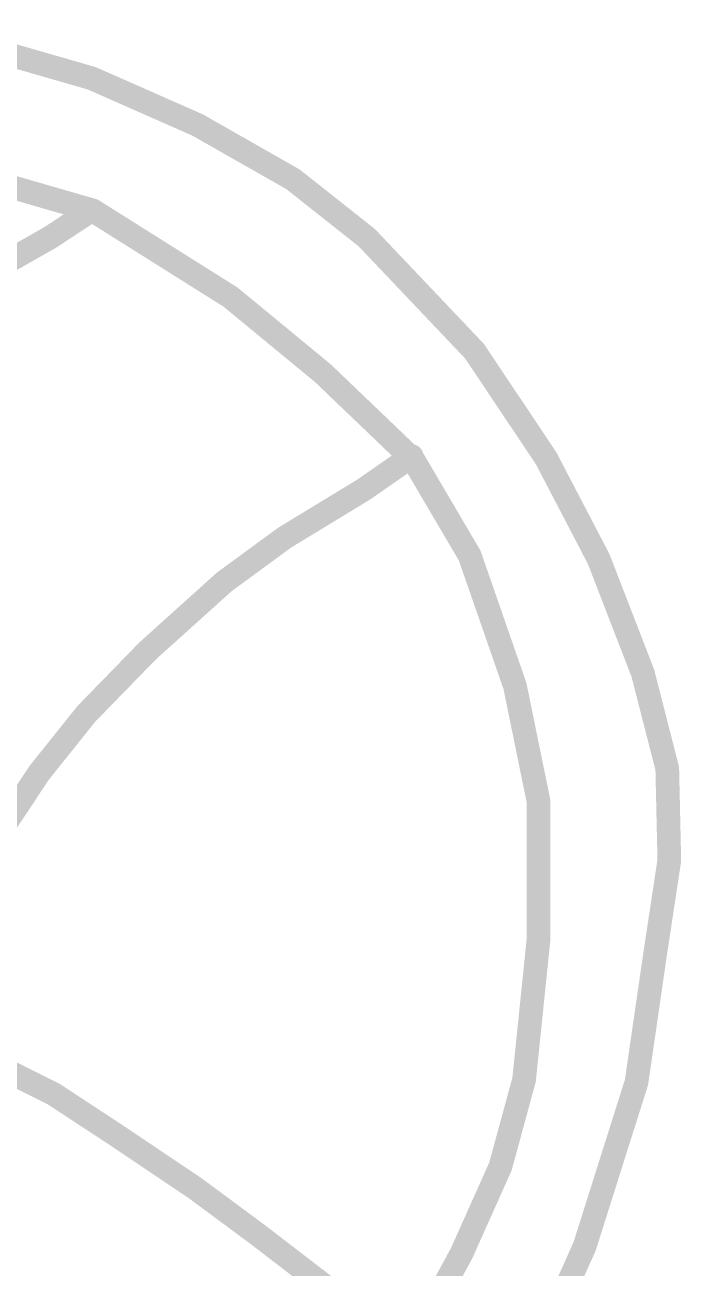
# Model space of a CAD drawing. Extents: x 28 to 177, y 60 to 80.
# Drawn here: x 105.544 to 107.656, y 64.144 to 68.141 of the extents above; entities that cross this region are included whole.
import ezdxf

# ---------------------------------------------------------------- set-up
doc = ezdxf.new("R2010")
doc.units = 0
doc.header["$MEASUREMENT"] = 0
doc.layers.add('MECHANICAL4', color=56, linetype='CONTINUOUS')

msp = doc.modelspace()

# ---------------------------------------------------------------- linework, layer by layer
at = {"layer": 'MECHANICAL4', "const_width": 0.0762}
for points in [[(105.295763, 68.102739), (105.759644, 67.969046)], [(105.759644, 67.969046), (106.099978, 67.819046)], [(106.099978, 67.819046), (106.406772, 67.644587)], [(105.4013, 67.648663), (105.762908, 67.544307)], [(106.406772, 67.644587), (106.644034, 67.457084)], [(105.625468, 67.457084), (105.755554, 67.542682)], [(105.762908, 67.544307), (106.206328, 67.265517)], [(105.488842, 67.379639), (105.625468, 67.457084)], [(106.644034, 67.457084), (106.990909, 67.09187)], [(106.206328, 67.265517), (106.503318, 67.02094)], [(106.990909, 67.09187), (107.221617, 66.747027)], [(106.503318, 67.02094), (106.794567, 66.742137)], [(106.634216, 66.64676), (106.788839, 66.754367)], [(106.794567, 66.742137), (106.975364, 66.43481)], [(107.221617, 66.747027), (107.390159, 66.424205)], [(106.380597, 66.492684), (106.634216, 66.64676)], [(106.185881, 66.350025), (106.380597, 66.492684)], [(106.975364, 66.43481), (107.120995, 66.015786)], [(107.390159, 66.424205), (107.532513, 66.05654)], [(105.940441, 66.129096), (106.185881, 66.350025)], [(105.742461, 65.926111), (105.940441, 66.129096)], [(107.532513, 66.05654), (107.61105, 65.750026)], [(107.120995, 66.015786), (107.19708, 65.644044)], [(105.591102, 65.736983), (105.742461, 65.926111)], [(107.61105, 65.750026), (107.61759, 65.454916)], [(105.438931, 65.5079), (105.591102, 65.736983)], [(107.19708, 65.203012), (107.19708, 65.644044)], [(107.571781, 65.152466), (107.61759, 65.454916)], [(107.150446, 64.749749), (107.19708, 65.203012)], [(107.512053, 64.741595), (107.571781, 65.152466)], [(105.354666, 64.845138), (105.637736, 64.703279)], [(107.07436, 64.470945), (107.150446, 64.749749)], [(107.345163, 64.214151), (107.512053, 64.741595)], [(105.637736, 64.703279), (105.841457, 64.569586)], [(105.841457, 64.569586), (106.092612, 64.400841)], [(106.949189, 64.19133), (107.07436, 64.470945)], [(106.092612, 64.400841), (106.296333, 64.250029)], [(106.296333, 64.250029), (106.549939, 64.055186)], [(106.777384, 63.875023), (106.949189, 64.19133)], [(107.250255, 64.002201), (107.345163, 64.214151)]]:
    msp.add_lwpolyline(points, dxfattribs=at)
at = {"layer": 'MECHANICAL4'}
for points, const_width in [([(105.740594, 67.969046, 1), (105.778694, 67.969046, 1)], 0.0381), ([(105.740594, 67.969046, 1), (105.778694, 67.969046, 1)], 0.0381), ([(105.740594, 67.969046, 1), (105.778694, 67.969046, 1)], 0.0381), ([(105.740594, 67.969046, 1), (105.778694, 67.969046, 1)], 0.0381), ([(106.080928, 67.819046, 1), (106.119028, 67.819046, 1)], 0.0381), ([(106.080928, 67.819046, 1), (106.119028, 67.819046, 1)], 0.0381), ([(106.080928, 67.819046, 1), (106.119028, 67.819046, 1)], 0.0381), ([(106.080928, 67.819046, 1), (106.119028, 67.819046, 1)], 0.0381), ([(106.387722, 67.644587, 1), (106.425822, 67.644587, 1)], 0.0381), ([(106.387722, 67.644587, 1), (106.425822, 67.644587, 1)], 0.0381), ([(106.387722, 67.644587, 1), (106.425822, 67.644587, 1)], 0.0381), ([(106.387722, 67.644587, 1), (106.425822, 67.644587, 1)], 0.0381), ([(105.736504, 67.542682, 1), (105.774604, 67.542682, 1)], 0.0381), ([(105.736504, 67.542682, 1), (105.774604, 67.542682, 1)], 0.0381), ([(105.743855, 67.544312, 1), (105.78196, 67.544312, 1)], 0.038108), ([(105.743855, 67.544312, 1), (105.78196, 67.544312, 1)], 0.038108), ([(105.743858, 67.544307, 1), (105.781958, 67.544307, 1)], 0.0381), ([(105.743858, 67.544307, 1), (105.781958, 67.544307, 1)], 0.0381), ([(105.606418, 67.457084, 1), (105.644518, 67.457084, 1)], 0.0381), ([(105.606418, 67.457084, 1), (105.644518, 67.457084, 1)], 0.0381), ([(105.606418, 67.457084, 1), (105.644518, 67.457084, 1)], 0.0381), ([(105.606418, 67.457084, 1), (105.644518, 67.457084, 1)], 0.0381), ([(106.624984, 67.457084, 1), (106.663084, 67.457084, 1)], 0.0381), ([(106.624984, 67.457084, 1), (106.663084, 67.457084, 1)], 0.0381), ([(106.624984, 67.457084, 1), (106.663084, 67.457084, 1)], 0.0381), ([(106.624984, 67.457084, 1), (106.663084, 67.457084, 1)], 0.0381), ([(106.187278, 67.265517, 1), (106.225378, 67.265517, 1)], 0.0381), ([(106.187278, 67.265517, 1), (106.225378, 67.265517, 1)], 0.0381), ([(106.187283, 67.265509, 1), (106.225373, 67.265509, 1)], 0.038092), ([(106.187283, 67.265509, 1), (106.225373, 67.265509, 1)], 0.038092), ([(106.971859, 67.09187, 1), (107.009959, 67.09187, 1)], 0.0381), ([(106.971859, 67.09187, 1), (107.009959, 67.09187, 1)], 0.0381), ([(106.971859, 67.09187, 1), (107.009959, 67.09187, 1)], 0.0381), ([(106.971859, 67.09187, 1), (107.009959, 67.09187, 1)], 0.0381), ([(106.484268, 67.02094, 1), (106.522368, 67.02094, 1)], 0.0381), ([(106.484268, 67.02094, 1), (106.522368, 67.02094, 1)], 0.0381), ([(106.484268, 67.02094, 1), (106.522368, 67.02094, 1)], 0.0381), ([(106.484268, 67.02094, 1), (106.522368, 67.02094, 1)], 0.0381), ([(106.769789, 66.754367, 1), (106.807889, 66.754367, 1)], 0.0381), ([(106.769789, 66.754367, 1), (106.807889, 66.754367, 1)], 0.0381), ([(106.775517, 66.742137, 1), (106.813617, 66.742137, 1)], 0.0381), ([(106.775517, 66.742137, 1), (106.813617, 66.742137, 1)], 0.0381), ([(106.775517, 66.742137, 1), (106.813617, 66.742137, 1)], 0.0381), ([(106.775517, 66.742137, 1), (106.813617, 66.742137, 1)], 0.0381), ([(107.202564, 66.747034, 1), (107.240669, 66.747034, 1)], 0.038105), ([(107.202564, 66.747034, 1), (107.240669, 66.747034, 1)], 0.038105), ([(107.202567, 66.747027, 1), (107.240667, 66.747027, 1)], 0.0381), ([(107.202567, 66.747027, 1), (107.240667, 66.747027, 1)], 0.0381), ([(106.615167, 66.64676, 1), (106.653267, 66.64676, 1)], 0.0381), ([(106.615167, 66.64676, 1), (106.653267, 66.64676, 1)], 0.0381), ([(106.615167, 66.64676, 1), (106.653267, 66.64676, 1)], 0.0381), ([(106.615167, 66.64676, 1), (106.653267, 66.64676, 1)], 0.0381), ([(106.361548, 66.492684, 1), (106.399648, 66.492684, 1)], 0.0381), ([(106.361548, 66.492684, 1), (106.399648, 66.492684, 1)], 0.0381), ([(106.361548, 66.492684, 1), (106.399648, 66.492684, 1)], 0.0381), ([(106.361548, 66.492684, 1), (106.399648, 66.492684, 1)], 0.0381), ([(106.956314, 66.43481, 1), (106.994414, 66.43481, 1)], 0.0381), ([(106.956314, 66.43481, 1), (106.994414, 66.43481, 1)], 0.0381), ([(106.956314, 66.43481, 1), (106.994414, 66.43481, 1)], 0.0381), ([(106.956314, 66.43481, 1), (106.994414, 66.43481, 1)], 0.0381), ([(107.371109, 66.424205, 1), (107.409209, 66.424205, 1)], 0.0381), ([(107.371109, 66.424205, 1), (107.409209, 66.424205, 1)], 0.0381), ([(107.371109, 66.424205, 1), (107.409209, 66.424205, 1)], 0.0381), ([(107.371109, 66.424205, 1), (107.409209, 66.424205, 1)], 0.0381), ([(106.166831, 66.350025, 1), (106.204931, 66.350025, 1)], 0.0381), ([(106.166831, 66.350025, 1), (106.204931, 66.350025, 1)], 0.0381), ([(106.166831, 66.350025, 1), (106.204931, 66.350025, 1)], 0.0381), ([(106.166831, 66.350025, 1), (106.204931, 66.350025, 1)], 0.0381), ([(105.921391, 66.129096, 1), (105.959491, 66.129096, 1)], 0.0381), ([(105.921391, 66.129096, 1), (105.959491, 66.129096, 1)], 0.0381), ([(105.921391, 66.129096, 1), (105.959491, 66.129096, 1)], 0.0381), ([(105.921391, 66.129096, 1), (105.959491, 66.129096, 1)], 0.0381), ([(107.513463, 66.05654, 1), (107.551563, 66.05654, 1)], 0.0381), ([(107.513463, 66.05654, 1), (107.551563, 66.05654, 1)], 0.0381), ([(107.513463, 66.05654, 1), (107.551563, 66.05654, 1)], 0.0381), ([(107.513463, 66.05654, 1), (107.551563, 66.05654, 1)], 0.0381), ([(107.101945, 66.015786, 1), (107.140045, 66.015786, 1)], 0.0381), ([(107.101945, 66.015786, 1), (107.140045, 66.015786, 1)], 0.0381), ([(107.101945, 66.015786, 1), (107.140045, 66.015786, 1)], 0.0381), ([(107.101945, 66.015786, 1), (107.140045, 66.015786, 1)], 0.0381), ([(105.723411, 65.926111, 1), (105.761511, 65.926111, 1)], 0.0381), ([(105.723411, 65.926111, 1), (105.761511, 65.926111, 1)], 0.0381), ([(105.723411, 65.926111, 1), (105.761511, 65.926111, 1)], 0.0381), ([(105.723411, 65.926111, 1), (105.761511, 65.926111, 1)], 0.0381), ([(107.592, 65.750026, 1), (107.6301, 65.750026, 1)], 0.0381), ([(107.592, 65.750026, 1), (107.6301, 65.750026, 1)], 0.0381), ([(107.592, 65.750026, 1), (107.6301, 65.750026, 1)], 0.0381), ([(107.592, 65.750026, 1), (107.6301, 65.750026, 1)], 0.0381), ([(105.572052, 65.736983, 1), (105.610152, 65.736983, 1)], 0.0381), ([(105.572052, 65.736983, 1), (105.610152, 65.736983, 1)], 0.0381), ([(105.572052, 65.736983, 1), (105.610152, 65.736983, 1)], 0.0381), ([(105.572052, 65.736983, 1), (105.610152, 65.736983, 1)], 0.0381), ([(107.17803, 65.644044, 1), (107.21613, 65.644044, 1)], 0.0381), ([(107.17803, 65.644044, 1), (107.21613, 65.644044, 1)], 0.0381), ([(107.17803, 65.644044, 1), (107.21613, 65.644044, 1)], 0.0381), ([(107.17803, 65.644044, 1), (107.21613, 65.644044, 1)], 0.0381), ([(107.59854, 65.454916, 1), (107.63664, 65.454916, 1)], 0.0381), ([(107.59854, 65.454916, 1), (107.63664, 65.454916, 1)], 0.0381), ([(107.59854, 65.454916, 1), (107.63664, 65.454916, 1)], 0.0381), ([(107.59854, 65.454916, 1), (107.63664, 65.454916, 1)], 0.0381), ([(107.17803, 65.203012, 1), (107.21613, 65.203012, 1)], 0.0381), ([(107.17803, 65.203012, 1), (107.21613, 65.203012, 1)], 0.0381), ([(107.17803, 65.203012, 1), (107.21613, 65.203012, 1)], 0.0381), ([(107.17803, 65.203012, 1), (107.21613, 65.203012, 1)], 0.0381), ([(107.552731, 65.152466, 1), (107.590831, 65.152466, 1)], 0.0381), ([(107.552731, 65.152466, 1), (107.590831, 65.152466, 1)], 0.0381), ([(107.552731, 65.152466, 1), (107.590831, 65.152466, 1)], 0.0381), ([(107.552731, 65.152466, 1), (107.590831, 65.152466, 1)], 0.0381), ([(107.131396, 64.749749, 1), (107.169496, 64.749749, 1)], 0.0381), ([(107.131396, 64.749749, 1), (107.169496, 64.749749, 1)], 0.0381), ([(107.131396, 64.749749, 1), (107.169496, 64.749749, 1)], 0.0381), ([(107.131396, 64.749749, 1), (107.169496, 64.749749, 1)], 0.0381), ([(107.493003, 64.741595, 1), (107.531103, 64.741595, 1)], 0.0381), ([(107.493003, 64.741595, 1), (107.531103, 64.741595, 1)], 0.0381), ([(107.493003, 64.741595, 1), (107.531103, 64.741595, 1)], 0.0381), ([(107.493003, 64.741595, 1), (107.531103, 64.741595, 1)], 0.0381), ([(105.618684, 64.703284, 1), (105.656789, 64.703284, 1)], 0.038108), ([(105.618684, 64.703284, 1), (105.656789, 64.703284, 1)], 0.038108), ([(105.618686, 64.703279, 1), (105.656786, 64.703279, 1)], 0.0381), ([(105.618686, 64.703279, 1), (105.656786, 64.703279, 1)], 0.0381), ([(105.822407, 64.569586, 1), (105.860507, 64.569586, 1)], 0.0381), ([(105.822407, 64.569586, 1), (105.860507, 64.569586, 1)], 0.0381), ([(105.822407, 64.569586, 1), (105.860507, 64.569586, 1)], 0.0381), ([(105.822407, 64.569586, 1), (105.860507, 64.569586, 1)], 0.0381), ([(107.05531, 64.470945, 1), (107.09341, 64.470945, 1)], 0.0381), ([(107.05531, 64.470945, 1), (107.09341, 64.470945, 1)], 0.0381), ([(107.05531, 64.470945, 1), (107.09341, 64.470945, 1)], 0.0381), ([(107.05531, 64.470945, 1), (107.09341, 64.470945, 1)], 0.0381), ([(106.073562, 64.400841, 1), (106.111662, 64.400841, 1)], 0.0381), ([(106.073562, 64.400841, 1), (106.111662, 64.400841, 1)], 0.0381), ([(106.073562, 64.400841, 1), (106.111662, 64.400841, 1)], 0.0381), ([(106.073562, 64.400841, 1), (106.111662, 64.400841, 1)], 0.0381), ([(106.277283, 64.250029, 1), (106.315383, 64.250029, 1)], 0.0381), ([(106.277283, 64.250029, 1), (106.315383, 64.250029, 1)], 0.0381), ([(106.277283, 64.250029, 1), (106.315383, 64.250029, 1)], 0.0381), ([(106.277283, 64.250029, 1), (106.315383, 64.250029, 1)], 0.0381), ([(106.930139, 64.19133, 1), (106.968239, 64.19133, 1)], 0.0381), ([(106.930139, 64.19133, 1), (106.968239, 64.19133, 1)], 0.0381), ([(106.930139, 64.19133, 1), (106.968239, 64.19133, 1)], 0.0381), ([(106.930139, 64.19133, 1), (106.968239, 64.19133, 1)], 0.0381), ([(107.326112, 64.214151, 1), (107.364212, 64.214151, 1)], 0.0381), ([(107.326112, 64.214151, 1), (107.364212, 64.214151, 1)], 0.0381), ([(107.326112, 64.214151, 1), (107.364212, 64.214151, 1)], 0.0381), ([(107.326112, 64.214151, 1), (107.364212, 64.214151, 1)], 0.0381)]:
    msp.add_lwpolyline(points, format="xyb", close=True, dxfattribs=dict(at, const_width=const_width))

doc.saveas('drawing.dxf')
